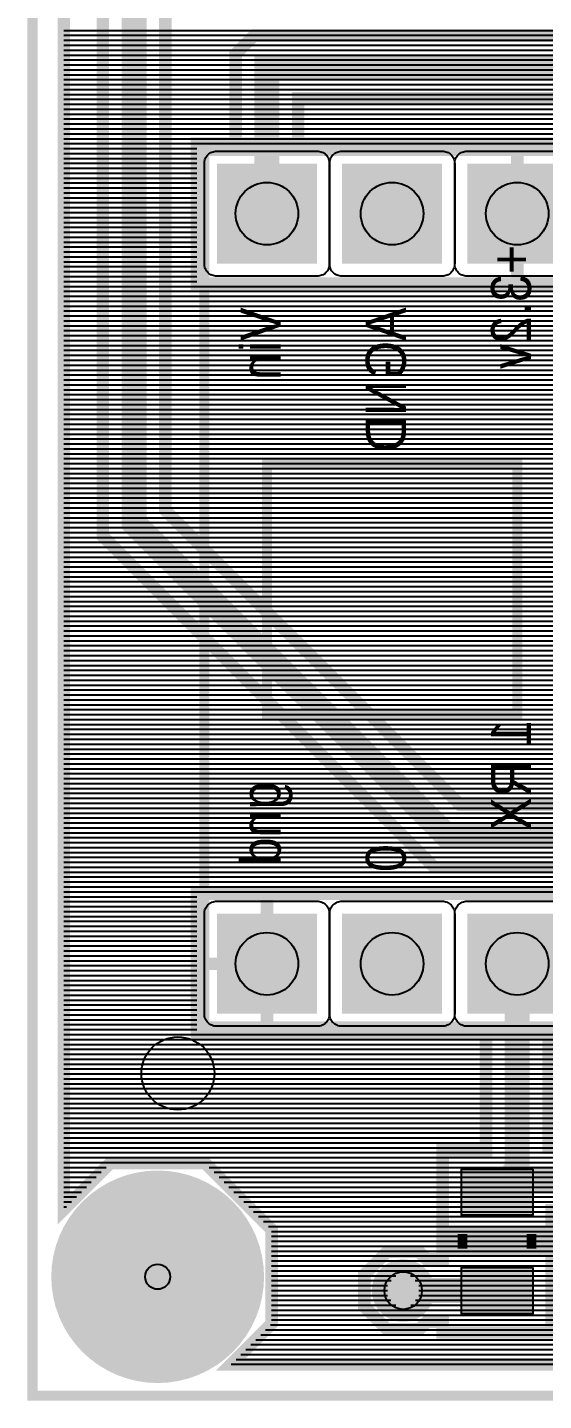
# Model space of a CAD drawing. Header units: inches. Extents: x -1.29 to 1.29, y -0.9 to 0.9.
# Drawn here: x -1.294 to -0.882, y -0.904 to 0.194 of the extents above; entities that cross this region are included whole.
import ezdxf

# ---------------------------------------------------------------- set-up
doc = ezdxf.new("R2010")
doc.units = ezdxf.units.IN
doc.layers.get('0').update_dxf_attribs({"linetype": 'CONTINUOUS'})

# ---------------------------------------------------------------- blocks, each defined once
blk = doc.blocks.new('RPAD')
blk.add_trace([(-0.5, -0.5), (-0.5, 0.5), (0.5, -0.5), (0.5, 0.5)])
blk = doc.blocks.new('EPAD')
at = {"const_width": 0.5}
blk.add_lwpolyline([(-0.25, 0, 1), (0.25, 0, 1)], format="xyb", close=True, dxfattribs=at)

msp = doc.modelspace()

# ---------------------------------------------------------------- linework, layer by layer
for points, const_width in [([(-1.29, -0.89998), (1.29, -0.89998), (1.29, 0.89998), (-1.29, 0.89998), (-1.29, -0.89998)], 0.008), ([(-1.29, -0.89998), (1.29, -0.89998), (1.29, 0.89998), (-1.29, 0.89998), (-1.29, -0.89998)], 0.008), ([(-1.29, -0.89998), (1.29, -0.89998), (1.29, 0.89998), (-1.29, 0.89998), (-1.29, -0.89998)], 0.008), ([(1.265, 0.840402), (1.232689, 0.872713), (1.157302, 0.872713), (1.103996, 0.819406), (1.103996, 0.74402), (1.157302, 0.690713), (1.232689, 0.690713), (1.265, 0.723024), (1.265, -0.751287), (1.220415, -0.706702), (1.145028, -0.706702), (1.091722, -0.760008), (1.091722, -0.835395), (1.131307, -0.87498), (-1.131307, -0.87498), (-1.099, -0.842674), (-1.099, -0.767287), (-1.152307, -0.713981), (-1.227693, -0.713981), (-1.265, -0.751287), (-1.265, 0.87498), (1.265, 0.87498), (1.265, 0.840402)], 0.01), ([(1.265, 0.840402), (1.232689, 0.872713), (1.157302, 0.872713), (1.103996, 0.819406), (1.103996, 0.74402), (1.157302, 0.690713), (1.232689, 0.690713), (1.265, 0.723024), (1.265, -0.751287), (1.220415, -0.706702), (1.145028, -0.706702), (1.091722, -0.760008), (1.091722, -0.835395), (1.131307, -0.87498), (-1.131307, -0.87498), (-1.099, -0.842674), (-1.099, -0.767287), (-1.152307, -0.713981), (-1.227693, -0.713981), (-1.265, -0.751287), (-1.265, 0.87498), (1.265, 0.87498), (1.265, 0.840402)], 0.01), ([(0.090669, -0.396043), (-0.227716, -0.077658), (-0.227716, -0.010626), (-1.158716, -0.010626), (-1.158716, 0.101374), (-0.427716, 0.101374), (-0.427716, 0.208052), (-0.413072, 0.222696), (-0.349858, 0.222696), (-0.349858, 0.333696), (0.062141, 0.333696)], 0.01), ([(-0.502717, -0.554626), (-0.502717, -0.452303), (-0.958858, -0.452303), (-1.208858, -0.202303), (-1.208858, 0.242697), (-1.173858, 0.277697), (-1.173858, 0.312697)], 0.02), ([(-1.140359, 0.269197), (-1.148859, 0.269197), (-1.148859, 0.267342), (-1.183859, 0.232342), (-1.183859, -0.191948), (-0.948504, -0.427304), (-0.492362, -0.427304), (-0.477717, -0.441948), (-0.477717, -0.498626), (0.253283, -0.498626)], 0.01), ([(0.253283, -0.610626), (-0.877717, -0.610626), (-0.877717, -0.701672), (-0.694094, -0.701672), (-0.689463, -0.706304), (-0.668449, -0.706304), (-0.668449, -0.788303), (-0.740448, -0.788303), (-0.740448, -0.751671), (-0.875359, -0.751671), (-0.875359, -0.770803), (-0.962358, -0.770803), (-0.962358, -0.703804), (-0.927716, -0.703804), (-0.927716, -0.610626), (-1.158716, -0.610626), (-1.158716, -0.498626), (-0.527716, -0.498626), (-0.527716, -0.477303), (-0.969213, -0.477303), (-1.233858, -0.212658), (-1.233858, 0.253052)], 0.01), ([(-1.102717, 0.045374), (-1.102717, 0.162697), (0.196142, 0.162697), (0.266142, 0.232697)], 0.02), ([(0.522261, -0.167263), (-0.550952, -0.16227), (-0.562861, -0.154983), (-0.627716, -0.029524), (-0.627716, -0.010626), (-1.158716, -0.010626), (-1.158716, 0.101374), (-1.127716, 0.101374), (-1.127716, 0.173052), (-1.113071, 0.187696), (0.185787, 0.187696)], 0.01), ([(0.206496, 0.137697), (-1.077717, 0.137697), (-1.077717, 0.101374), (0.253283, 0.101374)], 0.01), ([(-1.152717, -0.604626), (0.247283, -0.604626), (0.247283, 0.095374), (-1.152717, 0.095374), (-1.152717, -0.604626)], 0.008), ([(-1.152717, -0.604626), (0.247283, -0.604626), (0.247283, 0.095374), (-1.152717, 0.095374), (-1.152717, -0.604626)], 0.008), ([(-1.152717, -0.604626), (0.247283, -0.604626), (0.247283, 0.095374), (-1.152717, 0.095374), (-1.152717, -0.604626)], 0.008), ([(-0.902717, 0.101374), (-0.902717, 0.045374)], 0.01), ([(-0.902717, -0.010626), (-0.902717, 0.045374)], 0.01), ([(-1.102717, -0.354626), (-0.902717, -0.354626), (-0.902717, -0.154626), (-1.102717, -0.154626), (-1.102717, -0.354626)], 0.008), ([(-1.102717, -0.354626), (-0.902717, -0.354626), (-0.902717, -0.154626), (-1.102717, -0.154626), (-1.102717, -0.354626)], 0.008), ([(-1.102717, -0.354626), (-0.902717, -0.354626), (-0.902717, -0.154626), (-1.102717, -0.154626), (-1.102717, -0.354626)], 0.008), ([(0.253283, -0.610626), (-1.158716, -0.610626), (-1.158716, -0.498626), (0.253283, -0.498626), (0.253283, -0.610626)], 0.01), ([(-1.102717, -0.498626), (-1.102717, -0.554626)], 0.01), ([(-0.902717, -0.554626), (-0.902717, -0.718803), (-0.918858, -0.737303)], 0.02), ([(-1.158716, -0.554626), (-1.102717, -0.554626)], 0.01), ([(-1.102717, -0.610626), (-1.102717, -0.554626)], 0.01), ([(-0.704449, -0.747303), (-0.704449, -0.726672), (-0.890358, -0.726672), (-0.918858, -0.737303)], 0.02), ([(-0.946417, -0.770768), (-0.946417, -0.782579)], 0.007874), ([(-0.946417, -0.770768), (-0.946417, -0.782579)], 0.007874), ([(-0.946417, -0.770768), (-0.946417, -0.782579)], 0.007874), ([(-0.891299, -0.770768), (-0.891299, -0.782579)], 0.007874), ([(-0.891299, -0.770768), (-0.891299, -0.782579)], 0.007874), ([(-0.891299, -0.770768), (-0.891299, -0.782579)], 0.007874), ([(-0.875359, -0.849543), (-0.962358, -0.849543), (-0.962358, -0.841043), (-0.975018, -0.841043), (-0.981018, -0.847043), (-1.006699, -0.847043), (-1.024858, -0.828884), (-1.024858, -0.803203), (-1.006699, -0.785044), (-0.981018, -0.785044), (-0.975018, -0.791044), (-0.962358, -0.791044), (-0.962358, -0.782544), (-0.875359, -0.782544), (-0.875359, -0.849543)], 0.01), ([(-0.999036, -0.828543), (-0.988681, -0.828543), (-0.981358, -0.821221), (-0.981358, -0.810866), (-0.988681, -0.803543), (-0.999036, -0.803543), (-1.006358, -0.810866), (-1.006358, -0.821221), (-0.999036, -0.828543)], 0.01), ([(-0.918858, -0.816043), (-0.993858, -0.816043)], 0.02)]:
    msp.add_lwpolyline(points, dxfattribs=dict(const_width=const_width))
for points in [[(-1.265, 0.191949), (0.190039, 0.191949)], [(-1.265, 0.191949), (-1.233858, 0.191949)], [(-1.265, 0.188012), (0.186102, 0.188012)], [(-1.265, 0.188012), (-1.233858, 0.188012)], [(-1.183859, 0.191949), (-0.427716, 0.191949)], [(-1.183859, 0.188012), (-0.427716, 0.188012)], [(-1.265, 0.184075), (-1.116693, 0.184075)], [(-1.265, 0.184075), (-1.233858, 0.184075)], [(-1.265, 0.180138), (-1.12063, 0.180138)], [(-1.265, 0.180138), (-1.233858, 0.180138)], [(-1.265, 0.176201), (-1.124567, 0.176201)], [(-1.265, 0.176201), (-1.233858, 0.176201)], [(-1.183859, 0.184075), (-0.427716, 0.184075)], [(-1.183859, 0.180138), (-0.427716, 0.180138)], [(-1.183859, 0.176201), (-0.427716, 0.176201)], [(-1.265, 0.172264), (-1.127716, 0.172264)], [(-1.265, 0.172264), (-1.233858, 0.172264)], [(-1.265, 0.168327), (-1.127716, 0.168327)], [(-1.265, 0.168327), (-1.233858, 0.168327)], [(-1.183859, 0.172264), (-0.427716, 0.172264)], [(-1.183859, 0.168327), (-0.427716, 0.168327)], [(-1.265, 0.16439), (-1.127716, 0.16439)], [(-1.265, 0.16439), (-1.233858, 0.16439)], [(-1.265, 0.160453), (-1.127716, 0.160453)], [(-1.265, 0.160453), (-1.233858, 0.160453)], [(-1.265, 0.156516), (-1.127716, 0.156516)], [(-1.265, 0.156516), (-1.233858, 0.156516)], [(-1.183859, 0.16439), (-0.427716, 0.16439)], [(-1.183859, 0.160453), (-0.427716, 0.160453)], [(-1.183859, 0.156516), (-0.427716, 0.156516)], [(-1.265, 0.152579), (-1.127716, 0.152579)], [(-1.265, 0.152579), (-1.233858, 0.152579)], [(-1.265, 0.148642), (-1.127716, 0.148642)], [(-1.265, 0.148642), (-1.233858, 0.148642)], [(-1.265, 0.144705), (-1.127716, 0.144705)], [(-1.265, 0.144705), (-1.233858, 0.144705)], [(-1.183859, 0.152579), (-0.427716, 0.152579)], [(-1.183859, 0.148642), (-0.427716, 0.148642)], [(-1.183859, 0.144705), (-0.427716, 0.144705)], [(-1.265, 0.140768), (-1.127716, 0.140768)], [(-1.265, 0.140768), (-1.233858, 0.140768)], [(-1.265, 0.136831), (-1.127716, 0.136831)], [(-1.265, 0.136831), (-1.233858, 0.136831)], [(-1.265, 0.132894), (-1.127716, 0.132894)], [(-1.265, 0.132894), (-1.233858, 0.132894)], [(-1.183859, 0.140768), (-0.427716, 0.140768)], [(-1.183859, 0.136831), (-0.427716, 0.136831)], [(-1.183859, 0.132894), (-0.427716, 0.132894)], [(-1.077717, 0.136831), (0.421142, 0.136831)], [(-1.077717, 0.132894), (0.421142, 0.132894)], [(-1.265, 0.128957), (-1.127716, 0.128957)], [(-1.265, 0.128957), (-1.233858, 0.128957)], [(-1.265, 0.12502), (-1.127716, 0.12502)], [(-1.265, 0.12502), (-1.233858, 0.12502)], [(-1.265, 0.121083), (-1.127716, 0.121083)], [(-1.265, 0.121083), (-1.233858, 0.121083)], [(-1.183859, 0.128957), (-0.427716, 0.128957)], [(-1.183859, 0.12502), (-0.427716, 0.12502)], [(-1.183859, 0.121083), (-0.427716, 0.121083)], [(-1.077717, 0.128957), (0.421142, 0.128957)], [(-1.077717, 0.12502), (0.421142, 0.12502)], [(-1.077717, 0.121083), (0.421142, 0.121083)], [(-1.265, 0.117146), (-1.127716, 0.117146)], [(-1.265, 0.117146), (-1.233858, 0.117146)], [(-1.265, 0.113209), (-1.127716, 0.113209)], [(-1.265, 0.113209), (-1.233858, 0.113209)], [(-1.183859, 0.117146), (-0.427716, 0.117146)], [(-1.183859, 0.113209), (-0.427716, 0.113209)], [(-1.077717, 0.117146), (0.421142, 0.117146)], [(-1.077717, 0.113209), (0.421142, 0.113209)], [(-1.265, 0.109272), (-1.127716, 0.109272)], [(-1.265, 0.109272), (-1.233858, 0.109272)], [(-1.265, 0.105335), (-1.127716, 0.105335)], [(-1.265, 0.105335), (-1.233858, 0.105335)], [(-1.265, 0.101398), (-1.127716, 0.101398)], [(-1.265, 0.101398), (-1.233858, 0.101398)], [(-1.183859, 0.109272), (-0.427716, 0.109272)], [(-1.183859, 0.105335), (-0.427716, 0.105335)], [(-1.183859, 0.101398), (-0.427716, 0.101398)], [(-1.077717, 0.109272), (0.421142, 0.109272)], [(-1.077717, 0.105335), (0.421142, 0.105335)], [(-1.077717, 0.101398), (0.421142, 0.101398)], [(-1.265, 0.097461), (-1.158716, 0.097461)], [(-1.265, 0.097461), (-1.233858, 0.097461)], [(-1.265, 0.093524), (-1.158716, 0.093524)], [(-1.265, 0.093524), (-1.233858, 0.093524)], [(-1.265, 0.089587), (-1.158716, 0.089587)], [(-1.265, 0.089587), (-1.233858, 0.089587)], [(-1.183859, 0.097461), (-1.158716, 0.097461)], [(-1.183859, 0.093524), (-1.158716, 0.093524)], [(-1.183859, 0.089587), (-1.158716, 0.089587)], [(-0.862717, -0.004626), (-0.942717, -0.004626), (-0.943756, -0.004576), (-0.944761, -0.004427), (-0.945728, -0.004185), (-0.946652, -0.003854), (-0.947528, -0.00344), (-0.948352, -0.002945), (-0.94912, -0.002376), (-0.949826, -0.001735), (-0.950466, -0.001029), (-0.951035, -0.000262), (-0.95153, 0.000562), (-0.951945, 0.001439), (-0.952276, 0.002363), (-0.952518, 0.00333), (-0.952666, 0.004335), (-0.952717, 0.005374), (-0.952717, 0.085374), (-0.952666, 0.086413), (-0.952518, 0.087419), (-0.952276, 0.088385), (-0.951945, 0.089309), (-0.95153, 0.090186), (-0.951035, 0.09101), (-0.950466, 0.091777), (-0.949826, 0.092483), (-0.94912, 0.093124), (-0.948352, 0.093693), (-0.947528, 0.094188), (-0.946652, 0.094602), (-0.945728, 0.094933), (-0.944761, 0.095175), (-0.943756, 0.095324), (-0.942717, 0.095374), (-0.942717, 0.095374), (-0.862717, 0.095374)], [(-1.265, 0.08565), (-1.158716, 0.08565)], [(-1.265, 0.08565), (-1.233858, 0.08565)], [(-1.265, 0.081713), (-1.158716, 0.081713)], [(-1.265, 0.081713), (-1.233858, 0.081713)], [(-1.265, 0.077776), (-1.158716, 0.077776)], [(-1.265, 0.077776), (-1.233858, 0.077776)], [(-1.183859, 0.08565), (-1.158716, 0.08565)], [(-1.183859, 0.081713), (-1.158716, 0.081713)], [(-1.183859, 0.077776), (-1.158716, 0.077776)], [(-1.265, 0.073839), (-1.158716, 0.073839)], [(-1.265, 0.073839), (-1.233858, 0.073839)], [(-1.265, 0.069902), (-1.158716, 0.069902)], [(-1.265, 0.069902), (-1.233858, 0.069902)], [(-1.265, 0.065965), (-1.158716, 0.065965)], [(-1.265, 0.065965), (-1.233858, 0.065965)], [(-1.183859, 0.073839), (-1.158716, 0.073839)], [(-1.183859, 0.069902), (-1.158716, 0.069902)], [(-1.183859, 0.065965), (-1.158716, 0.065965)], [(-1.265, 0.062028), (-1.158716, 0.062028)], [(-1.265, 0.062028), (-1.233858, 0.062028)], [(-1.265, 0.058091), (-1.158716, 0.058091)], [(-1.265, 0.058091), (-1.233858, 0.058091)], [(-1.183859, 0.062028), (-1.158716, 0.062028)], [(-1.183859, 0.058091), (-1.158716, 0.058091)], [(-1.265, 0.054154), (-1.158716, 0.054154)], [(-1.265, 0.054154), (-1.233858, 0.054154)], [(-1.265, 0.050217), (-1.158716, 0.050217)], [(-1.265, 0.050217), (-1.233858, 0.050217)], [(-1.265, 0.04628), (-1.158716, 0.04628)], [(-1.265, 0.04628), (-1.233858, 0.04628)], [(-1.183859, 0.054154), (-1.158716, 0.054154)], [(-1.183859, 0.050217), (-1.158716, 0.050217)], [(-1.183859, 0.04628), (-1.158716, 0.04628)], [(-1.265, 0.042343), (-1.158716, 0.042343)], [(-1.265, 0.042343), (-1.233858, 0.042343)], [(-1.265, 0.038406), (-1.158716, 0.038406)], [(-1.265, 0.038406), (-1.233858, 0.038406)], [(-1.265, 0.034469), (-1.158716, 0.034469)], [(-1.265, 0.034469), (-1.233858, 0.034469)], [(-1.183859, 0.042343), (-1.158716, 0.042343)], [(-1.183859, 0.038406), (-1.158716, 0.038406)], [(-1.183859, 0.034469), (-1.158716, 0.034469)], [(-1.265, 0.030531), (-1.158716, 0.030531)], [(-1.265, 0.030531), (-1.233858, 0.030531)], [(-1.265, 0.026594), (-1.158716, 0.026594)], [(-1.265, 0.026594), (-1.233858, 0.026594)], [(-1.265, 0.022657), (-1.158716, 0.022657)], [(-1.265, 0.022657), (-1.233858, 0.022657)], [(-1.183859, 0.030531), (-1.158716, 0.030531)], [(-1.183859, 0.026594), (-1.158716, 0.026594)], [(-1.183859, 0.022657), (-1.158716, 0.022657)], [(-1.265, 0.01872), (-1.158716, 0.01872)], [(-1.265, 0.01872), (-1.233858, 0.01872)], [(-1.265, 0.014783), (-1.158716, 0.014783)], [(-1.265, 0.014783), (-1.233858, 0.014783)], [(-1.183859, 0.01872), (-1.158716, 0.01872)], [(-1.183859, 0.014783), (-1.158716, 0.014783)], [(-1.265, 0.010846), (-1.158716, 0.010846)], [(-1.265, 0.010846), (-1.233858, 0.010846)], [(-1.265, 0.006909), (-1.158716, 0.006909)], [(-1.265, 0.006909), (-1.233858, 0.006909)], [(-1.265, 0.002972), (-1.158716, 0.002972)], [(-1.265, 0.002972), (-1.233858, 0.002972)], [(-1.183859, 0.010846), (-1.158716, 0.010846)], [(-1.183859, 0.006909), (-1.158716, 0.006909)], [(-1.183859, 0.002972), (-1.158716, 0.002972)], [(-1.265, -0.000965), (-1.158716, -0.000965)], [(-1.265, -0.000965), (-1.233858, -0.000965)], [(-1.265, -0.004902), (-1.158716, -0.004902)], [(-1.265, -0.004902), (-1.233858, -0.004902)], [(-1.265, -0.008839), (-1.158716, -0.008839)], [(-1.265, -0.008839), (-1.233858, -0.008839)], [(-1.183859, -0.000965), (-1.158716, -0.000965)], [(-1.183859, -0.004902), (-1.158716, -0.004902)], [(-1.183859, -0.008839), (-1.158716, -0.008839)], [(-1.265, -0.012776), (-0.627716, -0.012776)], [(-1.265, -0.012776), (-1.233858, -0.012776)], [(-1.265, -0.016713), (-0.627716, -0.016713)], [(-1.265, -0.016713), (-1.233858, -0.016713)], [(-1.265, -0.02065), (-0.627716, -0.02065)], [(-1.265, -0.02065), (-1.233858, -0.02065)], [(-1.183859, -0.012776), (-0.227716, -0.012776)], [(-1.183859, -0.016713), (-0.227716, -0.016713)], [(-1.183859, -0.02065), (-0.227716, -0.02065)], [(-1.265, -0.024587), (-0.627716, -0.024587)], [(-1.265, -0.024587), (-1.233858, -0.024587)], [(-1.265, -0.028524), (-0.627716, -0.028524)], [(-1.265, -0.028524), (-1.233858, -0.028524)], [(-1.265, -0.032461), (-0.626198, -0.032461)], [(-1.265, -0.032461), (-1.233858, -0.032461)], [(-1.183859, -0.024587), (-0.227716, -0.024587)], [(-1.183859, -0.028524), (-0.227716, -0.028524)], [(-1.183859, -0.032461), (-0.227716, -0.032461)], [(-1.265, -0.036398), (-0.624163, -0.036398)], [(-1.265, -0.036398), (-1.233858, -0.036398)], [(-1.265, -0.040335), (-0.622127, -0.040335)], [(-1.265, -0.040335), (-1.233858, -0.040335)], [(-1.183859, -0.036398), (-0.227716, -0.036398)], [(-1.183859, -0.040335), (-0.227716, -0.040335)], [(-1.265, -0.044272), (-0.620092, -0.044272)], [(-1.265, -0.044272), (-1.233858, -0.044272)], [(-1.265, -0.048209), (-0.618057, -0.048209)], [(-1.265, -0.048209), (-1.233858, -0.048209)], [(-1.265, -0.052146), (-0.616022, -0.052146)], [(-1.265, -0.052146), (-1.233858, -0.052146)], [(-1.183859, -0.044272), (-0.227716, -0.044272)], [(-1.183859, -0.048209), (-0.227716, -0.048209)], [(-1.183859, -0.052146), (-0.227716, -0.052146)], [(-1.265, -0.056083), (-0.613987, -0.056083)], [(-1.265, -0.056083), (-1.233858, -0.056083)], [(-1.265, -0.06002), (-0.611951, -0.06002)], [(-1.265, -0.06002), (-1.233858, -0.06002)], [(-1.265, -0.063957), (-0.609916, -0.063957)], [(-1.265, -0.063957), (-1.233858, -0.063957)], [(-1.183859, -0.056083), (-0.227716, -0.056083)], [(-1.183859, -0.06002), (-0.227716, -0.06002)], [(-1.183859, -0.063957), (-0.227716, -0.063957)], [(-1.265, -0.067894), (-0.607881, -0.067894)], [(-1.265, -0.067894), (-1.233858, -0.067894)], [(-1.265, -0.071831), (-0.605846, -0.071831)], [(-1.265, -0.071831), (-1.233858, -0.071831)], [(-1.265, -0.075768), (-0.60381, -0.075768)], [(-1.265, -0.075768), (-1.233858, -0.075768)], [(-1.183859, -0.067894), (-0.227716, -0.067894)], [(-1.183859, -0.071831), (-0.227716, -0.071831)], [(-1.183859, -0.075768), (-0.227716, -0.075768)], [(-1.265, -0.079705), (-0.601775, -0.079705)], [(-1.265, -0.079705), (-1.233858, -0.079705)], [(-1.265, -0.083642), (-0.59974, -0.083642)], [(-1.265, -0.083642), (-1.233858, -0.083642)], [(-1.265, -0.087579), (-0.597705, -0.087579)], [(-1.265, -0.087579), (-1.233858, -0.087579)], [(-1.183859, -0.079705), (-0.225669, -0.079705)], [(-1.183859, -0.083642), (-0.221732, -0.083642)], [(-1.183859, -0.087579), (-0.217795, -0.087579)], [(-1.265, -0.091516), (-0.59567, -0.091516)], [(-1.265, -0.091516), (-1.233858, -0.091516)], [(-1.265, -0.095453), (-0.593634, -0.095453)], [(-1.265, -0.095453), (-1.233858, -0.095453)], [(-1.183859, -0.091516), (-0.213858, -0.091516)], [(-1.183859, -0.095453), (-0.209921, -0.095453)], [(-1.265, -0.09939), (-0.591599, -0.09939)], [(-1.265, -0.09939), (-1.233858, -0.09939)], [(-1.265, -0.103327), (-0.589564, -0.103327)], [(-1.265, -0.103327), (-1.233858, -0.103327)], [(-1.265, -0.107264), (-0.587529, -0.107264)], [(-1.265, -0.107264), (-1.233858, -0.107264)], [(-1.183859, -0.09939), (-0.205984, -0.09939)], [(-1.183859, -0.103327), (-0.202047, -0.103327)], [(-1.183859, -0.107264), (-0.19811, -0.107264)], [(-1.265, -0.111201), (-0.585494, -0.111201)], [(-1.265, -0.111201), (-1.233858, -0.111201)], [(-1.265, -0.115138), (-0.583458, -0.115138)], [(-1.265, -0.115138), (-1.233858, -0.115138)], [(-1.265, -0.119075), (-0.581423, -0.119075)], [(-1.265, -0.119075), (-1.233858, -0.119075)], [(-1.183859, -0.111201), (-0.194173, -0.111201)], [(-1.183859, -0.115138), (-0.190236, -0.115138)], [(-1.183859, -0.119075), (-0.186299, -0.119075)], [(-1.265, -0.123012), (-0.579388, -0.123012)], [(-1.265, -0.123012), (-1.233858, -0.123012)], [(-1.265, -0.126949), (-0.577353, -0.126949)], [(-1.265, -0.126949), (-1.233858, -0.126949)], [(-1.265, -0.130886), (-0.575318, -0.130886)], [(-1.265, -0.130886), (-1.233858, -0.130886)], [(-1.183859, -0.123012), (-0.182362, -0.123012)], [(-1.183859, -0.126949), (-0.178425, -0.126949)], [(-1.183859, -0.130886), (-0.174488, -0.130886)], [(-1.265, -0.134823), (-0.573282, -0.134823)], [(-1.265, -0.134823), (-1.233858, -0.134823)], [(-1.265, -0.13876), (-0.571247, -0.13876)], [(-1.265, -0.13876), (-1.233858, -0.13876)], [(-1.265, -0.142697), (-0.569212, -0.142697)], [(-1.265, -0.142697), (-1.233858, -0.142697)], [(-1.183859, -0.134823), (-0.170551, -0.134823)], [(-1.183859, -0.13876), (-0.166614, -0.13876)], [(-1.183859, -0.142697), (-0.162677, -0.142697)], [(-1.265, -0.146634), (-0.567177, -0.146634)], [(-1.265, -0.146634), (-1.233858, -0.146634)], [(-1.265, -0.150571), (-0.565141, -0.150571)], [(-1.265, -0.150571), (-1.233858, -0.150571)], [(-1.183859, -0.146634), (-0.15874, -0.146634)], [(-1.183859, -0.150571), (-0.154803, -0.150571)], [(-1.265, -0.154508), (-0.563106, -0.154508)], [(-1.265, -0.154508), (-1.233858, -0.154508)], [(-1.265, -0.158445), (-0.557204, -0.158445)], [(-1.265, -0.158445), (-1.233858, -0.158445)], [(-1.265, -0.162382), (-0.526919, -0.162382)], [(-1.265, -0.162382), (-1.233858, -0.162382)], [(-1.183859, -0.154508), (-0.150866, -0.154508)], [(-1.183859, -0.158445), (-0.146929, -0.158445)], [(-1.183859, -0.162382), (-0.142992, -0.162382)], [(-1.265, -0.166319), (0.319331, -0.166319)], [(-1.265, -0.166319), (-1.233858, -0.166319)], [(-1.265, -0.170256), (0.525254, -0.170256)], [(-1.265, -0.170256), (-1.233858, -0.170256)], [(-1.265, -0.174193), (1.265, -0.174193)], [(-1.265, -0.174193), (-1.233858, -0.174193)], [(-1.183859, -0.166319), (-0.139055, -0.166319)], [(-1.183859, -0.170256), (-0.135118, -0.170256)], [(-1.183859, -0.174193), (-0.131181, -0.174193)], [(-1.265, -0.17813), (1.265, -0.17813)], [(-1.265, -0.17813), (-1.233858, -0.17813)], [(-1.265, -0.182067), (1.265, -0.182067)], [(-1.265, -0.182067), (-1.233858, -0.182067)], [(-1.265, -0.186004), (1.265, -0.186004)], [(-1.265, -0.186004), (-1.233858, -0.186004)], [(-1.183859, -0.17813), (-0.127244, -0.17813)], [(-1.183859, -0.182067), (-0.123307, -0.182067)], [(-1.183859, -0.186004), (-0.11937, -0.186004)], [(-1.265, -0.189941), (1.265, -0.189941)], [(-1.265, -0.189941), (-1.233858, -0.189941)], [(-1.265, -0.193878), (1.265, -0.193878)], [(-1.265, -0.193878), (-1.233858, -0.193878)], [(-1.183859, -0.189941), (-0.115433, -0.189941)], [(-1.181929, -0.193878), (-0.111496, -0.193878)], [(-1.265, -0.197815), (1.265, -0.197815)], [(-1.265, -0.197815), (-1.233858, -0.197815)], [(-1.265, -0.201752), (1.265, -0.201752)], [(-1.265, -0.201752), (-1.233858, -0.201752)], [(-1.265, -0.205689), (1.265, -0.205689)], [(-1.265, -0.205689), (-1.233858, -0.205689)], [(-1.177992, -0.197815), (-0.107559, -0.197815)], [(-1.174055, -0.201752), (-0.103622, -0.201752)], [(-1.170118, -0.205689), (-0.099685, -0.205689)], [(-1.265, -0.209626), (1.265, -0.209626)], [(-1.265, -0.209626), (-1.233858, -0.209626)], [(-1.265, -0.213563), (1.265, -0.213563)], [(-1.265, -0.213563), (-1.232953, -0.213563)], [(-1.265, -0.2175), (1.265, -0.2175)], [(-1.265, -0.2175), (-1.229016, -0.2175)], [(-1.166181, -0.209626), (-0.095748, -0.209626)], [(-1.162244, -0.213563), (-0.091811, -0.213563)], [(-1.158307, -0.2175), (-0.087874, -0.2175)], [(-1.265, -0.221437), (1.265, -0.221437)], [(-1.265, -0.221437), (-1.225079, -0.221437)], [(-1.265, -0.225374), (1.265, -0.225374)], [(-1.265, -0.225374), (-1.221142, -0.225374)], [(-1.265, -0.229311), (1.265, -0.229311)], [(-1.265, -0.229311), (-1.217205, -0.229311)], [(-1.15437, -0.221437), (-0.083937, -0.221437)], [(-1.150433, -0.225374), (-0.08, -0.225374)], [(-1.146496, -0.229311), (-0.076063, -0.229311)], [(-1.265, -0.233248), (1.265, -0.233248)], [(-1.265, -0.233248), (-1.213268, -0.233248)], [(-1.265, -0.237185), (1.265, -0.237185)], [(-1.265, -0.237185), (-1.209331, -0.237185)], [(-1.265, -0.241122), (1.265, -0.241122)], [(-1.265, -0.241122), (-1.205394, -0.241122)], [(-1.142559, -0.233248), (-0.072126, -0.233248)], [(-1.138622, -0.237185), (-0.068189, -0.237185)], [(-1.134685, -0.241122), (-0.064252, -0.241122)], [(-1.265, -0.245059), (1.265, -0.245059)], [(-1.265, -0.245059), (-1.201457, -0.245059)], [(-1.265, -0.248996), (1.265, -0.248996)], [(-1.265, -0.248996), (-1.19752, -0.248996)], [(-1.130748, -0.245059), (-0.060315, -0.245059)], [(-1.126811, -0.248996), (-0.056378, -0.248996)], [(-1.265, -0.252933), (1.265, -0.252933)], [(-1.265, -0.252933), (-1.193583, -0.252933)], [(-1.265, -0.25687), (1.265, -0.25687)], [(-1.265, -0.25687), (-1.189646, -0.25687)], [(-1.265, -0.260807), (1.265, -0.260807)], [(-1.265, -0.260807), (-1.185709, -0.260807)], [(-1.122874, -0.252933), (-0.052441, -0.252933)], [(-1.118937, -0.25687), (-0.048504, -0.25687)], [(-1.115, -0.260807), (-0.044567, -0.260807)], [(-1.265, -0.264744), (0.354861, -0.264744)], [(-1.265, -0.264744), (-1.181772, -0.264744)], [(-1.265, -0.268681), (0.350924, -0.268681)], [(-1.265, -0.268681), (-1.177835, -0.268681)], [(-1.265, -0.272618), (0.346987, -0.272618)], [(-1.265, -0.272618), (-1.173898, -0.272618)], [(-1.111063, -0.264744), (-0.04063, -0.264744)], [(-1.107126, -0.268681), (-0.036693, -0.268681)], [(-1.103189, -0.272618), (-0.032756, -0.272618)], [(-1.265, -0.276555), (0.34305, -0.276555)], [(-1.265, -0.276555), (-1.169961, -0.276555)], [(-1.265, -0.280492), (0.340142, -0.280492)], [(-1.265, -0.280492), (-1.166024, -0.280492)], [(-1.265, -0.284429), (0.340142, -0.284429)], [(-1.265, -0.284429), (-1.162087, -0.284429)], [(-1.099252, -0.276555), (-0.028819, -0.276555)], [(-1.095315, -0.280492), (-0.024882, -0.280492)], [(-1.091378, -0.284429), (-0.020945, -0.284429)], [(-1.265, -0.288366), (0.340142, -0.288366)], [(-1.265, -0.288366), (-1.15815, -0.288366)], [(-1.265, -0.292303), (0.340142, -0.292303)], [(-1.265, -0.292303), (-1.154213, -0.292303)], [(-1.265, -0.29624), (0.340142, -0.29624)], [(-1.265, -0.29624), (-1.150276, -0.29624)], [(-1.087441, -0.288366), (-0.017008, -0.288366)], [(-1.083504, -0.292303), (-0.013071, -0.292303)], [(-1.079567, -0.29624), (-0.009134, -0.29624)], [(-1.265, -0.300177), (0.340142, -0.300177)], [(-1.265, -0.300177), (-1.146339, -0.300177)], [(-1.265, -0.304114), (0.340142, -0.304114)], [(-1.265, -0.304114), (-1.142402, -0.304114)], [(-1.07563, -0.300177), (-0.005197, -0.300177)], [(-1.071693, -0.304114), (-0.00126, -0.304114)], [(-1.265, -0.308051), (0.34305, -0.308051)], [(-1.265, -0.308051), (-1.138465, -0.308051)], [(-1.265, -0.311988), (0.346142, -0.311988)], [(-1.265, -0.311988), (-1.134528, -0.311988)], [(-1.265, -0.315925), (0.346142, -0.315925)], [(-1.265, -0.315925), (-1.130591, -0.315925)], [(-1.067756, -0.308051), (0.002677, -0.308051)], [(-1.063819, -0.311988), (0.006614, -0.311988)], [(-1.059882, -0.315925), (0.010551, -0.315925)], [(-1.265, -0.319862), (0.346142, -0.319862)], [(-1.265, -0.319862), (-1.126654, -0.319862)], [(-1.265, -0.323799), (0.346142, -0.323799)], [(-1.265, -0.323799), (-1.122717, -0.323799)], [(-1.265, -0.327736), (0.346142, -0.327736)], [(-1.265, -0.327736), (-1.11878, -0.327736)], [(-1.055945, -0.319862), (0.014488, -0.319862)], [(-1.052008, -0.323799), (0.018425, -0.323799)], [(-1.048071, -0.327736), (0.022362, -0.327736)], [(-1.265, -0.331673), (0.346142, -0.331673)], [(-1.265, -0.331673), (-1.114843, -0.331673)], [(-1.265, -0.33561), (0.346142, -0.33561)], [(-1.265, -0.33561), (-1.110906, -0.33561)], [(-1.265, -0.339547), (0.346142, -0.339547)], [(-1.265, -0.339547), (-1.106969, -0.339547)], [(-1.044134, -0.331673), (0.026299, -0.331673)], [(-1.040197, -0.33561), (0.030236, -0.33561)], [(-1.03626, -0.339547), (0.034173, -0.339547)], [(-1.265, -0.343484), (0.346142, -0.343484)], [(-1.265, -0.343484), (-1.103032, -0.343484)], [(-1.265, -0.347421), (0.346142, -0.347421)], [(-1.265, -0.347421), (-1.099095, -0.347421)], [(-1.265, -0.351358), (0.346142, -0.351358)], [(-1.265, -0.351358), (-1.095158, -0.351358)], [(-1.032323, -0.343484), (0.03811, -0.343484)], [(-1.028386, -0.347421), (0.042047, -0.347421)], [(-1.024449, -0.351358), (0.045984, -0.351358)], [(-1.265, -0.355295), (0.346142, -0.355295)], [(-1.265, -0.355295), (-1.09122, -0.355295)], [(-1.265, -0.359232), (0.346142, -0.359232)], [(-1.265, -0.359232), (-1.087283, -0.359232)], [(-1.020512, -0.355295), (0.049921, -0.355295)], [(-1.016575, -0.359232), (0.053858, -0.359232)], [(-1.265, -0.363169), (0.346142, -0.363169)], [(-1.265, -0.363169), (-1.083346, -0.363169)], [(-1.265, -0.367106), (0.346142, -0.367106)], [(-1.265, -0.367106), (-1.079409, -0.367106)], [(-1.265, -0.371043), (0.346142, -0.371043)], [(-1.265, -0.371043), (-1.075472, -0.371043)], [(-1.012638, -0.363169), (0.057795, -0.363169)], [(-1.008701, -0.367106), (0.061732, -0.367106)], [(-1.004764, -0.371043), (0.065669, -0.371043)], [(-1.265, -0.37498), (0.346142, -0.37498)], [(-1.265, -0.37498), (-1.071535, -0.37498)], [(-1.265, -0.378917), (0.346142, -0.378917)], [(-1.265, -0.378917), (-1.067598, -0.378917)], [(-1.265, -0.382854), (0.346142, -0.382854)], [(-1.265, -0.382854), (-1.063661, -0.382854)], [(-1.000827, -0.37498), (0.069606, -0.37498)], [(-0.99689, -0.378917), (0.073543, -0.378917)], [(-0.992953, -0.382854), (0.07748, -0.382854)], [(-1.265, -0.386791), (0.346142, -0.386791)], [(-1.265, -0.386791), (-1.059724, -0.386791)], [(-1.265, -0.390728), (0.346142, -0.390728)], [(-1.265, -0.390728), (-1.055787, -0.390728)], [(-1.265, -0.394665), (0.346142, -0.394665)], [(-1.265, -0.394665), (-1.05185, -0.394665)], [(-0.989016, -0.386791), (0.081417, -0.386791)], [(-0.985079, -0.390728), (0.085354, -0.390728)], [(-0.981142, -0.394665), (0.089291, -0.394665)], [(-1.265, -0.398602), (0.346142, -0.398602)], [(-1.265, -0.398602), (-1.047913, -0.398602)], [(-1.265, -0.402539), (0.346142, -0.402539)], [(-1.265, -0.402539), (-1.043976, -0.402539)], [(-0.977205, -0.398602), (0.487642, -0.398602)], [(-0.973268, -0.402539), (0.487642, -0.402539)], [(-1.265, -0.406476), (0.346142, -0.406476)], [(-1.265, -0.406476), (-1.040039, -0.406476)], [(-1.265, -0.410413), (0.346142, -0.410413)], [(-1.265, -0.410413), (-1.036102, -0.410413)], [(-1.265, -0.41435), (0.346142, -0.41435)], [(-1.265, -0.41435), (-1.032165, -0.41435)], [(-0.969331, -0.406476), (0.760142, -0.406476)], [(-0.965394, -0.410413), (0.760142, -0.410413)], [(-0.961457, -0.41435), (0.760142, -0.41435)], [(-1.265, -0.418287), (0.346142, -0.418287)], [(-1.265, -0.418287), (-1.028228, -0.418287)], [(-1.265, -0.422224), (0.346142, -0.422224)], [(-1.265, -0.422224), (-1.024291, -0.422224)], [(-1.265, -0.426161), (0.346142, -0.426161)], [(-1.265, -0.426161), (-1.020354, -0.426161)], [(-0.95752, -0.418287), (0.760142, -0.418287)], [(-0.953583, -0.422224), (1.265, -0.422224)], [(-0.949646, -0.426161), (1.265, -0.426161)], [(-1.265, -0.430098), (0.346142, -0.430098)], [(-1.265, -0.430098), (-1.016417, -0.430098)], [(-1.265, -0.434035), (0.346142, -0.434035)], [(-1.265, -0.434035), (-1.01248, -0.434035)], [(-1.265, -0.437972), (0.346142, -0.437972)], [(-1.265, -0.437972), (-1.008543, -0.437972)], [(-1.265, -0.441909), (0.346142, -0.441909)], [(-1.265, -0.441909), (-1.004606, -0.441909)], [(-1.265, -0.445846), (0.346142, -0.445846)], [(-1.265, -0.445846), (-1.000669, -0.445846)], [(-1.265, -0.449783), (0.346142, -0.449783)], [(-1.265, -0.449783), (-0.996732, -0.449783)], [(-1.265, -0.45372), (0.346142, -0.45372)], [(-1.265, -0.45372), (-0.992795, -0.45372)], [(-1.265, -0.457657), (0.346142, -0.457657)], [(-1.265, -0.457657), (-0.988858, -0.457657)], [(-1.265, -0.461594), (0.346142, -0.461594)], [(-1.265, -0.461594), (-0.984921, -0.461594)], [(-1.265, -0.465531), (0.346142, -0.465531)], [(-1.265, -0.465531), (-0.980984, -0.465531)], [(-1.265, -0.469469), (0.346142, -0.469469)], [(-1.265, -0.469469), (-0.977047, -0.469469)], [(-1.265, -0.473406), (0.346142, -0.473406)], [(-1.265, -0.473406), (-0.97311, -0.473406)], [(-1.265, -0.477343), (0.346142, -0.477343)], [(-1.265, -0.477343), (-0.527716, -0.477343)], [(-1.265, -0.48128), (0.346142, -0.48128)], [(-1.265, -0.48128), (-0.527716, -0.48128)], [(-1.265, -0.485217), (0.346142, -0.485217)], [(-1.265, -0.485217), (-0.527716, -0.485217)], [(-1.265, -0.489154), (0.346142, -0.489154)], [(-1.265, -0.489154), (-0.527716, -0.489154)], [(-1.265, -0.493091), (0.346142, -0.493091)], [(-1.265, -0.493091), (-0.527716, -0.493091)], [(-1.265, -0.497028), (0.346142, -0.497028)], [(-1.265, -0.497028), (-0.527716, -0.497028)], [(-1.265, -0.500965), (-1.158716, -0.500965)], [(-1.265, -0.500965), (-1.158716, -0.500965)], [(-1.265, -0.504902), (-1.158716, -0.504902)], [(-1.265, -0.504902), (-1.158716, -0.504902)], [(-0.862717, -0.604626), (-0.942717, -0.604626), (-0.943756, -0.604576), (-0.944761, -0.604427), (-0.945728, -0.604185), (-0.946652, -0.603854), (-0.947528, -0.60344), (-0.948352, -0.602945), (-0.94912, -0.602376), (-0.949826, -0.601735), (-0.950466, -0.601029), (-0.951035, -0.600262), (-0.95153, -0.599438), (-0.951945, -0.598561), (-0.952276, -0.597637), (-0.952518, -0.59667), (-0.952666, -0.595665), (-0.952717, -0.594626), (-0.952717, -0.514626), (-0.952666, -0.513587), (-0.952518, -0.512581), (-0.952276, -0.511615), (-0.951945, -0.510691), (-0.95153, -0.509814), (-0.951035, -0.50899), (-0.950466, -0.508223), (-0.949826, -0.507517), (-0.94912, -0.506876), (-0.948352, -0.506307), (-0.947528, -0.505812), (-0.946652, -0.505398), (-0.945728, -0.505067), (-0.944761, -0.504825), (-0.943756, -0.504676), (-0.942717, -0.504626), (-0.942717, -0.504626), (-0.862717, -0.504626)], [(-1.265, -0.508839), (-1.158716, -0.508839)], [(-1.265, -0.508839), (-1.158716, -0.508839)], [(-1.265, -0.512776), (-1.158716, -0.512776)], [(-1.265, -0.512776), (-1.158716, -0.512776)], [(-1.265, -0.516713), (-1.158716, -0.516713)], [(-1.265, -0.516713), (-1.158716, -0.516713)], [(-1.265, -0.52065), (-1.158716, -0.52065)], [(-1.265, -0.52065), (-1.158716, -0.52065)], [(-1.265, -0.524587), (-1.158716, -0.524587)], [(-1.265, -0.524587), (-1.158716, -0.524587)], [(-1.265, -0.528524), (-1.158716, -0.528524)], [(-1.265, -0.528524), (-1.158716, -0.528524)], [(-1.265, -0.532461), (-1.158716, -0.532461)], [(-1.265, -0.532461), (-1.158716, -0.532461)], [(-1.265, -0.536398), (-1.158716, -0.536398)], [(-1.265, -0.536398), (-1.158716, -0.536398)], [(-1.265, -0.540335), (-1.158716, -0.540335)], [(-1.265, -0.540335), (-1.158716, -0.540335)], [(-1.265, -0.544272), (-1.158716, -0.544272)], [(-1.265, -0.544272), (-1.158716, -0.544272)], [(-1.265, -0.548209), (-1.158716, -0.548209)], [(-1.265, -0.548209), (-1.158716, -0.548209)], [(-1.265, -0.552146), (-1.158716, -0.552146)], [(-1.265, -0.552146), (-1.158716, -0.552146)], [(-1.265, -0.556083), (-1.158716, -0.556083)], [(-1.265, -0.556083), (-1.158716, -0.556083)], [(-1.265, -0.56002), (-1.158716, -0.56002)], [(-1.265, -0.56002), (-1.158716, -0.56002)], [(-1.265, -0.563957), (-1.158716, -0.563957)], [(-1.265, -0.563957), (-1.158716, -0.563957)], [(-1.265, -0.567894), (-1.158716, -0.567894)], [(-1.265, -0.567894), (-1.158716, -0.567894)], [(-1.265, -0.571831), (-1.158716, -0.571831)], [(-1.265, -0.571831), (-1.158716, -0.571831)], [(-1.265, -0.575768), (-1.158716, -0.575768)], [(-1.265, -0.575768), (-1.158716, -0.575768)], [(-1.265, -0.579705), (-1.158716, -0.579705)], [(-1.265, -0.579705), (-1.158716, -0.579705)], [(-1.265, -0.583642), (-1.158716, -0.583642)], [(-1.265, -0.583642), (-1.158716, -0.583642)], [(-1.265, -0.587579), (-1.158716, -0.587579)], [(-1.265, -0.587579), (-1.158716, -0.587579)], [(-1.265, -0.591516), (-1.158716, -0.591516)], [(-1.265, -0.591516), (-1.158716, -0.591516)], [(-1.265, -0.595453), (-1.158716, -0.595453)], [(-1.265, -0.595453), (-1.158716, -0.595453)], [(-1.265, -0.59939), (-1.158716, -0.59939)], [(-1.265, -0.59939), (-1.158716, -0.59939)], [(-1.265, -0.603327), (-1.158716, -0.603327)], [(-1.265, -0.603327), (-1.158716, -0.603327)], [(-1.265, -0.607264), (-1.158716, -0.607264)], [(-1.265, -0.607264), (-1.158716, -0.607264)], [(-1.265, -0.611201), (0.521142, -0.611201)], [(-1.265, -0.611201), (-0.927716, -0.611201)], [(-1.265, -0.615138), (0.521142, -0.615138)], [(-1.265, -0.615138), (-0.927716, -0.615138)], [(-1.265, -0.619075), (0.521142, -0.619075)], [(-1.265, -0.619075), (-0.927716, -0.619075)], [(-1.265, -0.623012), (0.521142, -0.623012)], [(-1.265, -0.623012), (-0.927716, -0.623012)], [(-1.265, -0.626949), (0.521142, -0.626949)], [(-1.265, -0.626949), (-0.927716, -0.626949)], [(-1.265, -0.630886), (0.521142, -0.630886)], [(-1.265, -0.630886), (-0.927716, -0.630886)], [(-1.265, -0.634823), (0.521142, -0.634823)], [(-1.265, -0.634823), (-0.927716, -0.634823)], [(-1.265, -0.63876), (0.521142, -0.63876)], [(-1.265, -0.63876), (-0.927716, -0.63876)], [(-1.265, -0.642697), (0.521142, -0.642697)], [(-1.265, -0.642697), (-0.927716, -0.642697)], [(-1.265, -0.646634), (0.521142, -0.646634)], [(-1.265, -0.646634), (-0.927716, -0.646634)], [(-1.265, -0.650571), (0.521142, -0.650571)], [(-1.265, -0.650571), (-0.927716, -0.650571)], [(-1.265, -0.654508), (0.521142, -0.654508)], [(-1.265, -0.654508), (-0.927716, -0.654508)], [(-1.265, -0.658445), (0.521142, -0.658445)], [(-1.265, -0.658445), (-0.927716, -0.658445)], [(-1.265, -0.662382), (0.521142, -0.662382)], [(-1.265, -0.662382), (-0.927716, -0.662382)], [(-1.265, -0.666319), (0.524803, -0.666319)], [(-1.265, -0.666319), (-0.927716, -0.666319)], [(-1.265, -0.670256), (0.52874, -0.670256)], [(-1.265, -0.670256), (-0.927716, -0.670256)], [(-1.265, -0.674193), (0.532677, -0.674193)], [(-1.265, -0.674193), (-0.927716, -0.674193)], [(-1.265, -0.67813), (0.536614, -0.67813)], [(-1.265, -0.67813), (-0.927716, -0.67813)], [(-1.265, -0.682067), (-0.069858, -0.682067)], [(-1.265, -0.682067), (-0.927716, -0.682067)], [(-1.265, -0.686004), (-0.069858, -0.686004)], [(-1.265, -0.686004), (-0.927716, -0.686004)], [(-1.265, -0.689941), (-0.069858, -0.689941)], [(-1.265, -0.689941), (-0.927716, -0.689941)], [(-1.265, -0.693878), (-0.069858, -0.693878)], [(-1.265, -0.693878), (-0.927716, -0.693878)], [(-1.265, -0.697815), (-0.069858, -0.697815)], [(-1.265, -0.697815), (-0.927716, -0.697815)], [(-1.265, -0.701752), (-0.069858, -0.701752)], [(-1.265, -0.701752), (-0.927716, -0.701752)], [(-1.265, -0.705689), (-0.069858, -0.705689)], [(-1.265, -0.705689), (-0.962358, -0.705689)], [(-1.265, -0.709626), (-0.069858, -0.709626)], [(-1.265, -0.709626), (-0.962358, -0.709626)], [(-1.265, -0.713563), (-0.069858, -0.713563)], [(-1.265, -0.713563), (-0.962358, -0.713563)], [(-1.265, -0.7175), (-1.231213, -0.7175)], [(-1.265, -0.7175), (-1.231213, -0.7175)], [(-1.265, -0.721437), (-1.23515, -0.721437)], [(-1.265, -0.721437), (-1.23515, -0.721437)], [(-1.148787, -0.7175), (-0.069858, -0.7175)], [(-1.148787, -0.7175), (-0.962358, -0.7175)], [(-1.14485, -0.721437), (-0.069858, -0.721437)], [(-1.14485, -0.721437), (-0.962358, -0.721437)], [(-1.265, -0.725374), (-1.239087, -0.725374)], [(-1.265, -0.725374), (-1.239087, -0.725374)], [(-1.265, -0.729311), (-1.243024, -0.729311)], [(-1.265, -0.729311), (-1.243024, -0.729311)], [(-1.265, -0.733248), (-1.246961, -0.733248)], [(-1.265, -0.733248), (-1.246961, -0.733248)], [(-1.140913, -0.725374), (-0.069858, -0.725374)], [(-1.140913, -0.725374), (-0.962358, -0.725374)], [(-1.136976, -0.729311), (-0.069858, -0.729311)], [(-1.136976, -0.729311), (-0.962358, -0.729311)], [(-1.133039, -0.733248), (-0.069858, -0.733248)], [(-1.133039, -0.733248), (-0.962358, -0.733248)], [(-1.265, -0.737185), (-1.250898, -0.737185)], [(-1.265, -0.737185), (-1.250898, -0.737185)], [(-1.265, -0.741122), (-1.254835, -0.741122)], [(-1.265, -0.741122), (-1.254835, -0.741122)], [(-1.265, -0.745059), (-1.258772, -0.745059)], [(-1.265, -0.745059), (-1.258772, -0.745059)], [(-1.129102, -0.737185), (-0.069858, -0.737185)], [(-1.129102, -0.737185), (-0.962358, -0.737185)], [(-1.125165, -0.741122), (-0.069858, -0.741122)], [(-1.125165, -0.741122), (-0.962358, -0.741122)], [(-1.121228, -0.745059), (-0.069858, -0.745059)], [(-1.121228, -0.745059), (-0.962358, -0.745059)], [(-1.265, -0.748996), (-1.262709, -0.748996)], [(-1.265, -0.748996), (-1.262709, -0.748996)], [(-1.117291, -0.748996), (-0.069858, -0.748996)], [(-1.117291, -0.748996), (-0.962358, -0.748996)], [(-1.113354, -0.752933), (-0.069858, -0.752933)], [(-1.113354, -0.752933), (-0.962358, -0.752933)], [(-1.109417, -0.75687), (-0.069858, -0.75687)], [(-1.109417, -0.75687), (-0.962358, -0.75687)], [(-1.10548, -0.760807), (-0.069858, -0.760807)], [(-1.10548, -0.760807), (-0.962358, -0.760807)], [(-1.101543, -0.764744), (-0.069858, -0.764744)], [(-1.101543, -0.764744), (-0.962358, -0.764744)], [(-1.099, -0.768681), (-0.069858, -0.768681)], [(-1.099, -0.768681), (-0.962358, -0.768681)], [(-1.099, -0.772618), (-0.069858, -0.772618)], [(-1.099, -0.772618), (-0.740448, -0.772618)], [(-1.099, -0.776555), (-0.069858, -0.776555)], [(-1.099, -0.776555), (-0.740448, -0.776555)], [(-1.099, -0.780492), (-0.069858, -0.780492)], [(-1.099, -0.780492), (-0.740448, -0.780492)], [(-1.099, -0.784429), (-0.069858, -0.784429)], [(-1.099, -0.784429), (-0.962358, -0.784429)], [(-1.099, -0.788366), (-0.069858, -0.788366)], [(-1.099, -0.788366), (-1.010021, -0.788366)], [(-0.977695, -0.788366), (-0.962358, -0.788366)], [(-1.099, -0.792303), (-0.069858, -0.792303)], [(-1.099, -0.792303), (-1.013958, -0.792303)], [(-1.099, -0.79624), (-0.069858, -0.79624)], [(-1.099, -0.79624), (-1.017895, -0.79624)], [(-1.099, -0.800177), (-0.069858, -0.800177)], [(-1.099, -0.800177), (-1.021832, -0.800177)], [(-1.099, -0.804114), (-0.999607, -0.804114)], [(-1.099, -0.804114), (-1.024858, -0.804114)], [(-1.099, -0.808051), (-1.003544, -0.808051)], [(-1.099, -0.808051), (-1.024858, -0.808051)], [(-1.099, -0.811988), (-1.006358, -0.811988)], [(-1.099, -0.811988), (-1.024858, -0.811988)], [(-0.98811, -0.804114), (-0.069858, -0.804114)], [(-0.984173, -0.808051), (-0.069858, -0.808051)], [(-0.981358, -0.811988), (-0.069858, -0.811988)], [(-1.099, -0.815925), (-1.006358, -0.815925)], [(-1.099, -0.815925), (-1.024858, -0.815925)], [(-1.099, -0.819862), (-1.006358, -0.819862)], [(-1.099, -0.819862), (-1.024858, -0.819862)], [(-0.981358, -0.815925), (-0.069858, -0.815925)], [(-0.981358, -0.819862), (-0.069858, -0.819862)], [(-1.099, -0.823799), (-1.00378, -0.823799)], [(-1.099, -0.823799), (-1.024858, -0.823799)], [(-1.099, -0.827736), (-0.999843, -0.827736)], [(-1.099, -0.827736), (-1.024858, -0.827736)], [(-1.099, -0.831673), (-0.069858, -0.831673)], [(-1.099, -0.831673), (-1.022069, -0.831673)], [(-0.987874, -0.827736), (-0.069858, -0.827736)], [(-0.983937, -0.823799), (-0.069858, -0.823799)], [(-1.099811, -0.843484), (-0.069858, -0.843484)], [(-1.099811, -0.843484), (-1.010257, -0.843484)], [(-1.099, -0.83561), (-0.069858, -0.83561)], [(-1.099, -0.83561), (-1.018131, -0.83561)], [(-1.099, -0.839547), (-0.069858, -0.839547)], [(-1.099, -0.839547), (-1.014194, -0.839547)], [(-0.977459, -0.843484), (-0.962358, -0.843484)], [(-1.111622, -0.855295), (0.290142, -0.855295)], [(-1.111622, -0.855295), (0.290142, -0.855295)], [(-1.107685, -0.851358), (-0.069858, -0.851358)], [(-1.107685, -0.851358), (-0.069858, -0.851358)], [(-1.103748, -0.847421), (-0.069858, -0.847421)], [(-1.103748, -0.847421), (-0.962358, -0.847421)], [(-1.123433, -0.867106), (1.123433, -0.867106)], [(-1.123433, -0.867106), (1.123433, -0.867106)], [(-1.119496, -0.863169), (0.615142, -0.863169)], [(-1.119496, -0.863169), (0.615142, -0.863169)], [(-1.115559, -0.859232), (0.615142, -0.859232)], [(-1.115559, -0.859232), (0.615142, -0.859232)], [(-1.131307, -0.87498), (1.131307, -0.87498)], [(-1.131307, -0.87498), (1.131307, -0.87498)], [(-1.12737, -0.871043), (1.12737, -0.871043)], [(-1.12737, -0.871043), (1.12737, -0.871043)]]:
    msp.add_lwpolyline(points)
for points in [[(-1.142717, 0.095374), (-1.062716, 0.095374), (-1.061677, 0.095324), (-1.060672, 0.095175), (-1.059705, 0.094933), (-1.058781, 0.094602), (-1.057905, 0.094188), (-1.057081, 0.093693), (-1.056313, 0.093124), (-1.055607, 0.092483), (-1.054967, 0.091777), (-1.054398, 0.09101), (-1.053903, 0.090186), (-1.053488, 0.089309), (-1.053157, 0.088385), (-1.052915, 0.087419), (-1.052767, 0.086413), (-1.052716, 0.085374), (-1.052716, 0.005374), (-1.052767, 0.004335), (-1.052915, 0.00333), (-1.053157, 0.002363), (-1.053488, 0.001439), (-1.053903, 0.000562), (-1.054398, -0.000262), (-1.054967, -0.001029), (-1.055607, -0.001735), (-1.056313, -0.002376), (-1.057081, -0.002945), (-1.057905, -0.00344), (-1.058781, -0.003854), (-1.059705, -0.004185), (-1.060672, -0.004427), (-1.061677, -0.004576), (-1.062716, -0.004626), (-1.142717, -0.004626), (-1.143756, -0.004576), (-1.144761, -0.004427), (-1.145728, -0.004185), (-1.146652, -0.003854), (-1.147528, -0.00344), (-1.148352, -0.002945), (-1.14912, -0.002376), (-1.149826, -0.001735), (-1.150466, -0.001029), (-1.151035, -0.000262), (-1.15153, 0.000562), (-1.151945, 0.001439), (-1.152276, 0.002363), (-1.152518, 0.00333), (-1.152666, 0.004335), (-1.152717, 0.005374), (-1.152717, 0.085374), (-1.152666, 0.086413), (-1.152518, 0.087419), (-1.152276, 0.088385), (-1.151945, 0.089309), (-1.15153, 0.090186), (-1.151035, 0.09101), (-1.150466, 0.091777), (-1.149826, 0.092483), (-1.14912, 0.093124), (-1.148352, 0.093693), (-1.147528, 0.094188), (-1.146652, 0.094602), (-1.145728, 0.094933), (-1.144761, 0.095175), (-1.143756, 0.095324), (-1.142717, 0.095374)], [(-1.042717, 0.095374), (-0.962717, 0.095374), (-0.961677, 0.095324), (-0.960672, 0.095175), (-0.959705, 0.094933), (-0.958781, 0.094602), (-0.957905, 0.094188), (-0.957081, 0.093693), (-0.956313, 0.093124), (-0.955607, 0.092483), (-0.954967, 0.091777), (-0.954398, 0.09101), (-0.953903, 0.090186), (-0.953488, 0.089309), (-0.953157, 0.088385), (-0.952915, 0.087419), (-0.952767, 0.086413), (-0.952717, 0.085374), (-0.952717, 0.005374), (-0.952767, 0.004335), (-0.952915, 0.00333), (-0.953157, 0.002363), (-0.953488, 0.001439), (-0.953903, 0.000562), (-0.954398, -0.000262), (-0.954967, -0.001029), (-0.955607, -0.001735), (-0.956313, -0.002376), (-0.957081, -0.002945), (-0.957905, -0.00344), (-0.958781, -0.003854), (-0.959705, -0.004185), (-0.960672, -0.004427), (-0.961677, -0.004576), (-0.962717, -0.004626), (-1.042717, -0.004626), (-1.043756, -0.004576), (-1.044761, -0.004427), (-1.045728, -0.004185), (-1.046652, -0.003854), (-1.047528, -0.00344), (-1.048352, -0.002945), (-1.04912, -0.002376), (-1.049826, -0.001735), (-1.050466, -0.001029), (-1.051035, -0.000262), (-1.05153, 0.000562), (-1.051945, 0.001439), (-1.052276, 0.002363), (-1.052518, 0.00333), (-1.052666, 0.004335), (-1.052716, 0.005374), (-1.052716, 0.085374), (-1.052666, 0.086413), (-1.052518, 0.087419), (-1.052276, 0.088385), (-1.051945, 0.089309), (-1.05153, 0.090186), (-1.051035, 0.09101), (-1.050466, 0.091777), (-1.049826, 0.092483), (-1.04912, 0.093124), (-1.048352, 0.093693), (-1.047528, 0.094188), (-1.046652, 0.094602), (-1.045728, 0.094933), (-1.044761, 0.095175), (-1.043756, 0.095324), (-1.042717, 0.095374)], [(-1.142717, -0.504626), (-1.062716, -0.504626), (-1.061677, -0.504676), (-1.060672, -0.504825), (-1.059705, -0.505067), (-1.058781, -0.505398), (-1.057905, -0.505812), (-1.057081, -0.506307), (-1.056313, -0.506876), (-1.055607, -0.507517), (-1.054967, -0.508223), (-1.054398, -0.50899), (-1.053903, -0.509814), (-1.053488, -0.510691), (-1.053157, -0.511615), (-1.052915, -0.512581), (-1.052767, -0.513587), (-1.052716, -0.514626), (-1.052716, -0.594626), (-1.052767, -0.595665), (-1.052915, -0.59667), (-1.053157, -0.597637), (-1.053488, -0.598561), (-1.053903, -0.599438), (-1.054398, -0.600262), (-1.054967, -0.601029), (-1.055607, -0.601735), (-1.056313, -0.602376), (-1.057081, -0.602945), (-1.057905, -0.60344), (-1.058781, -0.603854), (-1.059705, -0.604185), (-1.060672, -0.604427), (-1.061677, -0.604576), (-1.062716, -0.604626), (-1.142717, -0.604626), (-1.143756, -0.604576), (-1.144761, -0.604427), (-1.145728, -0.604185), (-1.146652, -0.603854), (-1.147528, -0.60344), (-1.148352, -0.602945), (-1.14912, -0.602376), (-1.149826, -0.601735), (-1.150466, -0.601029), (-1.151035, -0.600262), (-1.15153, -0.599438), (-1.151945, -0.598561), (-1.152276, -0.597637), (-1.152518, -0.59667), (-1.152666, -0.595665), (-1.152717, -0.594626), (-1.152717, -0.514626), (-1.152666, -0.513587), (-1.152518, -0.512581), (-1.152276, -0.511615), (-1.151945, -0.510691), (-1.15153, -0.509814), (-1.151035, -0.50899), (-1.150466, -0.508223), (-1.149826, -0.507517), (-1.14912, -0.506876), (-1.148352, -0.506307), (-1.147528, -0.505812), (-1.146652, -0.505398), (-1.145728, -0.505067), (-1.144761, -0.504825), (-1.143756, -0.504676), (-1.142717, -0.504626)], [(-1.042717, -0.504626), (-0.962717, -0.504626), (-0.961677, -0.504676), (-0.960672, -0.504825), (-0.959705, -0.505067), (-0.958781, -0.505398), (-0.957905, -0.505812), (-0.957081, -0.506307), (-0.956313, -0.506876), (-0.955607, -0.507517), (-0.954967, -0.508223), (-0.954398, -0.50899), (-0.953903, -0.509814), (-0.953488, -0.510691), (-0.953157, -0.511615), (-0.952915, -0.512581), (-0.952767, -0.513587), (-0.952717, -0.514626), (-0.952717, -0.594626), (-0.952767, -0.595665), (-0.952915, -0.59667), (-0.953157, -0.597637), (-0.953488, -0.598561), (-0.953903, -0.599438), (-0.954398, -0.600262), (-0.954967, -0.601029), (-0.955607, -0.601735), (-0.956313, -0.602376), (-0.957081, -0.602945), (-0.957905, -0.60344), (-0.958781, -0.603854), (-0.959705, -0.604185), (-0.960672, -0.604427), (-0.961677, -0.604576), (-0.962717, -0.604626), (-1.042717, -0.604626), (-1.043756, -0.604576), (-1.044761, -0.604427), (-1.045728, -0.604185), (-1.046652, -0.603854), (-1.047528, -0.60344), (-1.048352, -0.602945), (-1.04912, -0.602376), (-1.049826, -0.601735), (-1.050466, -0.601029), (-1.051035, -0.600262), (-1.05153, -0.599438), (-1.051945, -0.598561), (-1.052276, -0.597637), (-1.052518, -0.59667), (-1.052666, -0.595665), (-1.052716, -0.594626), (-1.052716, -0.514626), (-1.052666, -0.513587), (-1.052518, -0.512581), (-1.052276, -0.511615), (-1.051945, -0.510691), (-1.05153, -0.509814), (-1.051035, -0.50899), (-1.050466, -0.508223), (-1.049826, -0.507517), (-1.04912, -0.506876), (-1.048352, -0.506307), (-1.047528, -0.505812), (-1.046652, -0.505398), (-1.045728, -0.505067), (-1.044761, -0.504825), (-1.043756, -0.504676), (-1.042717, -0.504626)], [(-0.890358, -0.718803), (-0.890358, -0.755803), (-0.947358, -0.755803), (-0.947358, -0.718803), (-0.890358, -0.718803)], [(-0.890358, -0.797543), (-0.890358, -0.834543), (-0.947358, -0.834543), (-0.947358, -0.797543), (-0.890358, -0.797543)]]:
    msp.add_lwpolyline(points, close=True)
for centre, radius in [((-1.102717, 0.045374), 0.025), ((-1.002717, 0.045374), 0.025), ((-0.902717, 0.045374), 0.025), ((-1.102717, -0.554626), 0.025), ((-1.002717, -0.554626), 0.025), ((-0.902717, -0.554626), 0.025), ((-1.173858, -0.642303), 0.029155), ((-1.173858, -0.642303), 0.029155), ((-1.173858, -0.642303), 0.029155), ((-1.19, -0.80498), 0.01), ((-0.993858, -0.816043), 0.015)]:
    msp.add_circle(centre, radius)

# ---------------------------------------------------------------- block references
for name, p, xscale, yscale in [('RPAD', (-1.102717, 0.045374), 0.08, 0.08), ('RPAD', (-1.002717, 0.045374), 0.08, 0.08), ('RPAD', (-0.902717, 0.045374), 0.08, 0.08), ('RPAD', (-1.102717, -0.554626), 0.08, 0.08), ('RPAD', (-1.002717, -0.554626), 0.08, 0.08), ('RPAD', (-0.902717, -0.554626), 0.08, 0.08), ('EPAD', (-1.19, -0.80498), 0.17, 0.17), ('EPAD', (-1.19, -0.80498), 0.15, 0.15), ('EPAD', (-0.993858, -0.816043), 0.05, 0.05), ('EPAD', (-0.993858, -0.816043), 0.03, 0.03)]:
    msp.add_blockref(name, p, dxfattribs=dict(xscale=xscale, yscale=yscale))
at = {"xscale": 0.037, "yscale": 0.057, "rotation": 270}
for p in [(-0.918858, -0.737303), (-0.918858, -0.737303), (-0.918858, -0.816043), (-0.918858, -0.816043)]:
    msp.add_blockref('RPAD', p, dxfattribs=at)

# ---------------------------------------------------------------- texts
at = {"text_generation_flag": 2, "width": 0.9375}
for s, p in [('+3.2v', (-0.891717, 0.020374)), ('+3.2v', (-0.891717, 0.020374)), ('+3.2v', (-0.891717, 0.020374)), ('Vin', (-1.091717, -0.029626)), ('Vin', (-1.091717, -0.029626)), ('Vin', (-1.091717, -0.029626)), ('AGND', (-0.991717, -0.029626)), ('AGND', (-0.991717, -0.029626)), ('AGND', (-0.991717, -0.029626)), ('1 RX', (-0.891717, -0.358957)), ('1 RX', (-0.891717, -0.358957)), ('1 RX', (-0.891717, -0.358957)), ('gnd', (-1.091717, -0.408957)), ('gnd', (-1.091717, -0.408957)), ('gnd', (-1.091717, -0.408957)), ('0', (-0.991717, -0.458957)), ('0', (-0.991717, -0.458957)), ('0', (-0.991717, -0.458957))]:
    msp.add_text(s, height=0.032, rotation=90, dxfattribs=at).set_placement(p)

doc.saveas('drawing.dxf')
